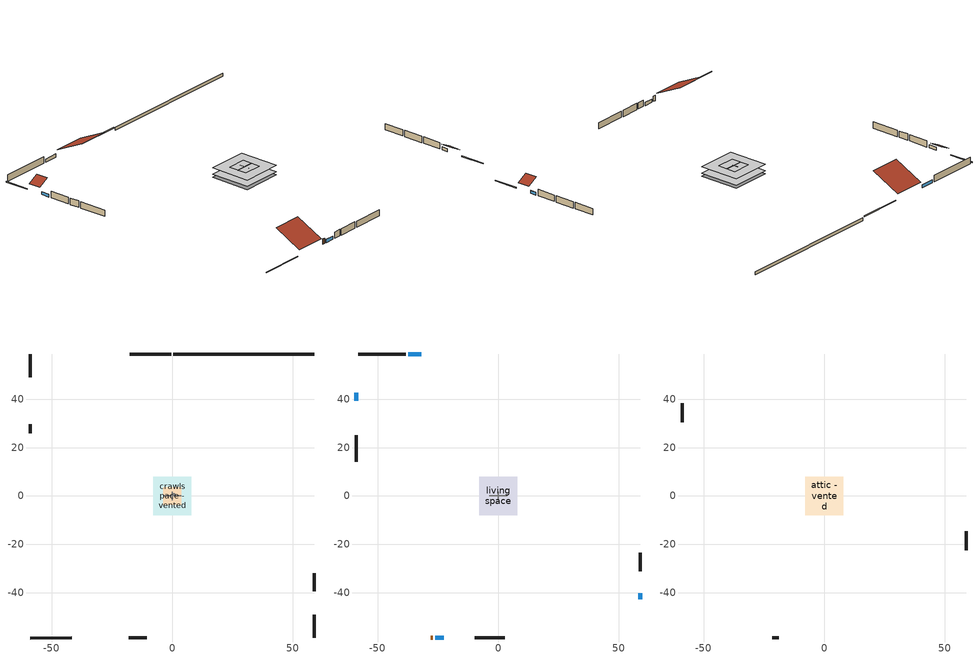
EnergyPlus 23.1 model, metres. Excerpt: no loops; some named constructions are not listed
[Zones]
crawlspace - vented
 floor foundation (Slab2 construction): -7.89,-7.89 -7.89,7.89 7.89,7.89 7.89,-7.89 z-0.91
 wall outside (RimJoist1 construction): -0.44,58.8 -17.6,58.8 z0.3:0.61
 wall outside (RimJoist2 construction): 58.8,-58.8 58.8,-49.26 z0.3:0.61
 wall outside (RimJoist3 construction): -58.8,-58.8 -41.64,-58.8 z0.3:0.61
 wall outside (RimJoist4 construction): -58.8,58.8 -58.8,49.26 z0.3:0.61
 wall foundation (FoundationWall1 construction): 58.8,58.8 0.49,58.8 z-0.91:0.3
furnace airloop ret air zone
 floor adiabatic (AdiabaticConst): 0,0 0,1 1,1 1,0 z0
 wall adiabatic (AdiabaticConst): 0,1 0,0 1,0 1,1 0,1 z0:1
 ceiling adiabatic (AdiabaticConst): 1,0 1,1 0,1 0,0 z1
garage
 floor foundation (Slab1 construction): -3.66,-3.66 -3.66,3.66 3.66,3.66 3.66,-3.66 z0
 wall outside (Wall1 construction): 58.8,-39.35 58.8,-32.04 z0.3:2.74
 wall outside (Wall12 construction): -58.8,29.66 -58.8,26 z0.3:2.74
 wall outside (Wall2 construction): -17.96,-58.8 -10.64,-58.8 z0.3:2.74
 wall to living space (Wall5 construction Reversed): 3.66,0 -3.66,0 z0.3:2.74
 wall to living space (Wall6 construction Reversed): 0,1.83 0,-1.83 z0.3:2.74
living space
 floor to crawlspace - vented (Floor2 construction): -7.89,-7.89 -7.89,7.89 7.89,7.89 7.89,-7.89 z0.3
 wall outside (AdiabaticWallConstruction 1): -27.99,-58.8 -27.07,-58.8 z0.3:2.34
 wall outside (AdiabaticWallConstruction): -31.87,58.8 -37.34,58.8 z0.3:1.49; 58.8,-42.67 58.8,-40.28 z0.3:1.37; -26.15,-58.8 -22.56,-58.8 z0.3:1.52; -58.8,42.67 -58.8,39.36 z0.3:1.4
 wall outside (Wall3 construction): -38.27,58.8 -57.87,58.8 z0.3:2.74
 wall outside (Wall4 construction): 58.8,-31.11 58.8,-23.44 z0.3:2.74
 wall outside (Wall7 construction): -9.71,-58.8 2.69,-58.8 z0.3:2.74
 wall outside (Wall8 construction): -58.8,25.07 -58.8,14.19 z0.3:2.74
 window (WindowConstruction): -31.87,58.8 -37.34,58.8 z0.3:1.49
 window (WindowConstruction 1): 58.8,-42.67 58.8,-40.28 z0.3:1.37
 window (WindowConstruction 2): -26.15,-58.8 -22.56,-58.8 z0.3:1.52
 window (WindowConstruction 3): -58.8,42.67 -58.8,39.36 z0.3:1.4
 door (Door): -27.99,-58.8 -27.08,-58.8 z0.3:2.34
attic - vented
 floor to garage (Floor1 construction): -3.66,-3.66 -3.66,3.66 3.66,3.66 3.66,-3.66 z2.74
 floor to living space (Floor3 construction Reversed): -7.89,-7.89 -7.89,7.89 7.89,7.89 7.89,-7.89 z2.74
 wall outside (Wall10 construction): -58.8,38.43 -58.8,30.59 z0.3:2.74
 wall outside (Wall11 construction): -21.63,-58.8 -18.89,-58.8 z0.3:2.74
 wall outside (Wall9 construction): 58.8,-22.51 58.8,-14.66 z0.3:2.74
 roof outside (Roof1 construction): -30.94,58.8,2.74 -30.94,47.7,8.29 -18.53,47.7,8.29 -18.53,58.8,2.74
 roof outside (Roof2 construction): 58.8,-43.59,2.74 54.56,-43.59,4.86 54.56,-48.33,4.86 58.8,-48.33,2.74
 roof outside (Roof3 construction): -58.8,43.59,2.74 -54.56,43.59,4.86 -54.56,48.33,4.86 -58.8,48.33,2.74
 roof outside (Roof4 construction): -28.92,-58.8,2.74 -28.92,-48.25,8.02 -40.71,-48.25,8.02 -40.71,-58.8,2.74
[Material] Roughness=Rough; Thermal Absorptance=0.9
Name | Thickness {m} | Conductivity {W/m-K} | Density {kg/m3} | Specific Heat {J/kg-K} | Solar Absorptance | Visible Absorptance
ceiling loosefill ins | 0.169333 | 0.0480833 | 16.02 | 1046.75 | 0.7 | 0.7
ceiling stud and cavity 1 | 0.1397 | 0.0824711 | 65.682 | 1177.47 | 0.7 | 0.7
floor covering | 0.0127 | 0.0433444 | 54.468 | 1339.84 | 0.6 | 0.6
floor stud and cavity | 0.1397 | 0.923637 | 92.3553 | 1139.71 | 0.7 | 0.7
gypsum board | 0.0127 | 0.160291 | 801 | 837.4 | 0.6 | 0.6
osb sheathing 0.5 in. 2; osb sheathing 0.5 in. 3 | 0.0127 | 0.115458 | 512.64 | 1214.23 | 0.7 | 0.7
osb sheathing 0.75 in. | 0.01905 | 0.115458 | 512.64 | 1214.23 | 0.7 | 0.7
wall stud and cavity 2 | 0.1397 | 0.476402 | 139.0536 | 1170.24 | 0.7 | 0.7
[Construction]
Floor2 construction Reversed: floor covering, osb sheathing 0.75 in., floor stud and cavity
Floor3 construction: ceiling loosefill ins, ceiling stud and cavity 1, gypsum board
Wall5 construction: osb sheathing 0.5 in. 2, wall stud and cavity 2, gypsum board
Wall6 construction: osb sheathing 0.5 in. 3, wall stud and cavity 2, gypsum board
[Schedule:Day:Interval]
exterior lighting schedule weekday10: No, 05:00, 0.345039, 06:00, 0.277532, 07:00, 0.26253, 08:00, 0.255029, 09:00, 0.247528, 10:00, 0.210024, 11:00, 0.165019, 12:00, 0.112513, 13:00, 0.0900102, 15:00, 0.0825094, 16:00, 0.0900102, 17:00, 0.142516, 18:00, 0.277532, 19:00, 0.367542, 20:00, 0.487555, 21:00, 0.682578, 22:00, 0.787589, 23:00, 0.682578, 24:00, 0.472554
exterior lighting schedule weekday11: No, 05:00, 0.343994, 06:00, 0.276691, 07:00, 0.261734, 08:00, 0.254256, 09:00, 0.246778, 10:00, 0.209387, 11:00, 0.164519, 12:00, 0.112172, 13:00, 0.0897375, 15:00, 0.0822593, 16:00, 0.0897375, 17:00, 0.142084, 18:00, 0.276691, 19:00, 0.366428, 20:00, 0.486078, 21:00, 0.680509, 22:00, 0.785203, 23:00, 0.680509, 24:00, 0.471122
exterior lighting schedule weekday12: No, 05:00, 0.434959, 06:00, 0.349858, 07:00, 0.330947, 08:00, 0.321491, 09:00, 0.312035, 10:00, 0.264757, 11:00, 0.208024, 12:00, 0.141834, 13:00, 0.113467, 15:00, 0.104012, 16:00, 0.113467, 17:00, 0.179657, 18:00, 0.349858, 19:00, 0.463325, 20:00, 0.614615, 21:00, 0.860461, 22:00, 0.99284, 23:00, 0.860461, 24:00, 0.595704
exterior lighting schedule weekday3; exterior lighting schedule weekday5: No, 05:00, 0.346085, 06:00, 0.278373, 07:00, 0.263325, 08:00, 0.255802, 09:00, 0.248278, 10:00, 0.21066, 11:00, 0.165519, 12:00, 0.112854, 13:00, 0.090283, 15:00, 0.0827594, 16:00, 0.090283, 17:00, 0.142948, 18:00, 0.278373, 19:00, 0.368656, 20:00, 0.489033, 21:00, 0.684646, 22:00, 0.789976, 23:00, 0.684646, 24:00, 0.473986
exterior lighting schedule weekday4: No, 05:00, 0.344691, 06:00, 0.277251, 07:00, 0.262265, 08:00, 0.254771, 09:00, 0.247278, 10:00, 0.209812, 11:00, 0.164852, 12:00, 0.112399, 13:00, 0.0899193, 15:00, 0.082426, 16:00, 0.0899193, 17:00, 0.142372, 18:00, 0.277251, 19:00, 0.367171, 20:00, 0.487063, 21:00, 0.681888, 22:00, 0.786794, 23:00, 0.681888, 24:00, 0.472076
exterior lighting schedule weekday6; exterior lighting schedule weekday9: No, 05:00, 0.28823, 06:00, 0.231837, 07:00, 0.219305, 08:00, 0.213039, 09:00, 0.206773, 10:00, 0.175444, 11:00, 0.137849, 12:00, 0.093988, 13:00, 0.0751904, 15:00, 0.0689245, 16:00, 0.0751904, 17:00, 0.119051, 18:00, 0.231837, 19:00, 0.307027, 20:00, 0.407281, 21:00, 0.570194, 22:00, 0.657916, 23:00, 0.570194, 24:00, 0.394749
exterior lighting schedule weekday7: No, 05:00, 0.286139, 06:00, 0.230155, 07:00, 0.217714, 08:00, 0.211494, 09:00, 0.205273, 10:00, 0.174171, 11:00, 0.136849, 12:00, 0.0933061, 13:00, 0.0746448, 15:00, 0.0684244, 16:00, 0.0746448, 17:00, 0.118188, 18:00, 0.230155, 19:00, 0.3048, 20:00, 0.404326, 21:00, 0.566057, 22:00, 0.653142, 23:00, 0.566057, 24:00, 0.391885
exterior lighting schedule weekend10: No, 02:00, 0.345039, 04:00, 0.337538, 05:00, 0.345039, 06:00, 0.337538, 07:00, 0.330038, 08:00, 0.307535, 09:00, 0.270031, 10:00, 0.225026, 11:00, 0.18002, 12:00, 0.120014, 13:00, 0.0900102, 15:00, 0.0825094, 16:00, 0.0900102, 17:00, 0.142516, 18:00, 0.285032, 19:00, 0.360041, 20:00, 0.450051, 21:00, 0.622571, 22:00, 0.735084, 23:00, 0.637572, 24:00, 0.44255
exterior lighting schedule weekend11: No, 02:00, 0.343994, 04:00, 0.336516, 05:00, 0.343994, 06:00, 0.336516, 07:00, 0.329037, 08:00, 0.306603, 09:00, 0.269212, 10:00, 0.224344, 11:00, 0.179475, 12:00, 0.11965, 13:00, 0.0897375, 15:00, 0.0822593, 16:00, 0.0897375, 17:00, 0.142084, 18:00, 0.284169, 19:00, 0.35895, 20:00, 0.448687, 21:00, 0.620684, 22:00, 0.732856, 23:00, 0.63564, 24:00, 0.441209
exterior lighting schedule weekend12: No, 02:00, 0.434959, 04:00, 0.425503, 05:00, 0.434959, 06:00, 0.425503, 07:00, 0.416047, 08:00, 0.38768, 09:00, 0.340402, 10:00, 0.283669, 11:00, 0.226935, 12:00, 0.15129, 13:00, 0.113467, 15:00, 0.104012, 16:00, 0.113467, 17:00, 0.179657, 18:00, 0.359314, 19:00, 0.45387, 20:00, 0.567337, 21:00, 0.784816, 22:00, 0.926651, 23:00, 0.803728, 24:00, 0.557882
exterior lighting schedule weekend2: No, 02:00, 0.438095, 04:00, 0.428571, 05:00, 0.438095, 06:00, 0.428571, 07:00, 0.419048, 08:00, 0.390476, 09:00, 0.342857, 10:00, 0.285714, 11:00, 0.228571, 12:00, 0.152381, 13:00, 0.114286, 15:00, 0.104762, 16:00, 0.114286, 17:00, 0.180952, 18:00, 0.361905, 19:00, 0.457143, 20:00, 0.571429, 21:00, 0.790476, 22:00, 0.933333, 23:00, 0.809524, 24:00, 0.561905
exterior lighting schedule weekend3; exterior lighting schedule weekend5: No, 02:00, 0.346085, 04:00, 0.338561, 05:00, 0.346085, 06:00, 0.338561, 07:00, 0.331038, 08:00, 0.308467, 09:00, 0.270849, 10:00, 0.225707, 11:00, 0.180566, 12:00, 0.120377, 13:00, 0.090283, 15:00, 0.0827594, 16:00, 0.090283, 17:00, 0.142948, 18:00, 0.285896, 19:00, 0.361132, 20:00, 0.451415, 21:00, 0.624457, 22:00, 0.737311, 23:00, 0.639504, 24:00, 0.443891
exterior lighting schedule weekend4: No, 02:00, 0.344691, 04:00, 0.337197, 05:00, 0.344691, 06:00, 0.337197, 07:00, 0.329704, 08:00, 0.307224, 09:00, 0.269758, 10:00, 0.224798, 11:00, 0.179839, 12:00, 0.119892, 13:00, 0.0899193, 15:00, 0.082426, 16:00, 0.0899193, 17:00, 0.142372, 18:00, 0.284744, 19:00, 0.359677, 20:00, 0.449597, 21:00, 0.621942, 22:00, 0.734341, 23:00, 0.636928, 24:00, 0.442103
exterior lighting schedule weekend6; exterior lighting schedule weekend9: No, 02:00, 0.28823, 04:00, 0.281964, 05:00, 0.28823, 06:00, 0.281964, 07:00, 0.275698, 08:00, 0.2569, 09:00, 0.225571, 10:00, 0.187976, 11:00, 0.150381, 12:00, 0.100254, 13:00, 0.0751904, 15:00, 0.0689245, 16:00, 0.0751904, 17:00, 0.119051, 18:00, 0.238103, 19:00, 0.300761, 20:00, 0.375952, 21:00, 0.520067, 22:00, 0.614055, 23:00, 0.532598, 24:00, 0.369686
exterior lighting schedule weekend7: No, 02:00, 0.286139, 04:00, 0.279918, 05:00, 0.286139, 06:00, 0.279918, 07:00, 0.273698, 08:00, 0.255037, 09:00, 0.223935, 10:00, 0.186612, 11:00, 0.14929, 12:00, 0.0995265, 13:00, 0.0746448, 15:00, 0.0684244, 16:00, 0.0746448, 17:00, 0.118188, 18:00, 0.236375, 19:00, 0.298579, 20:00, 0.373224, 21:00, 0.516294, 22:00, 0.6096, 23:00, 0.528734, 24:00, 0.367004
